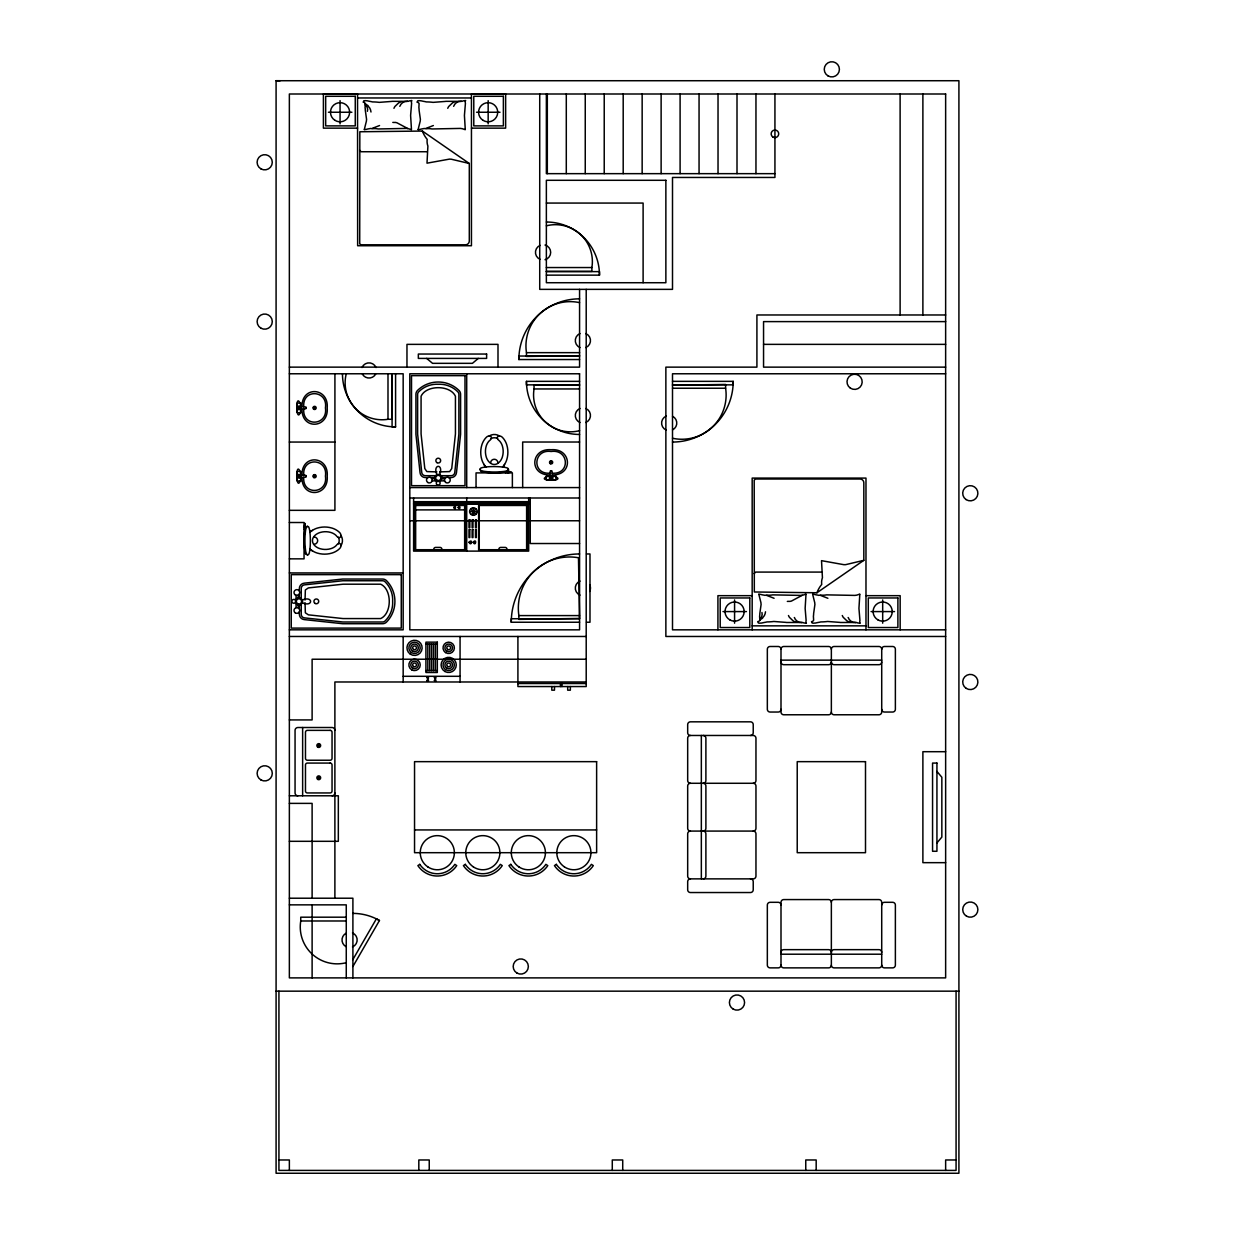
<?xml version="1.0" encoding="UTF-8"?>
<svg xmlns="http://www.w3.org/2000/svg" width="1235" height="1235" viewBox="0 0 1235 1235"><rect width="100%" height="100%" fill="white"/><g stroke="black" fill="none" stroke-linecap="round" stroke-linejoin="round"><path stroke-width="1.5" d="M479.952 469.238L480.785 471.23A19.945 19.945 0 0 0 484.537 472.171L488.581 472.604A93.567 93.567 0 0 0 499.897 472.635L503.942 472.233A19.945 19.945 0 0 0 507.693 471.322L508.542 470.134L507.786 468.173A19.945 19.945 0 0 0 503.957 467.2L499.913 466.768A93.567 93.567 0 0 0 488.597 466.722L484.552 467.139A19.945 19.945 0 0 0 480.801 468.05L479.952 469.238L480.785 470.442A19.945 19.945 0 0 0 484.537 471.384L488.581 471.816A93.567 93.567 0 0 0 499.897 471.847L503.942 471.446A19.945 19.945 0 0 0 507.708 470.535L508.558 469.331M439.66 481.264C442.192 486.436 434.056 486.235 436.819 481.218M307.7 554.947L306.496 554.098A19.945 19.945 0 0 1 305.554 550.362L305.122 546.302A93.567 93.567 0 0 1 305.091 535.002L305.493 530.942A19.945 19.945 0 0 1 306.403 527.191L307.592 526.342L308.765 527.098A19.945 19.945 0 0 1 309.738 530.927L310.17 534.987A93.567 93.567 0 0 1 310.201 546.287L309.8 550.347A19.945 19.945 0 0 1 308.889 554.098L307.7 554.947L305.709 554.114A19.945 19.945 0 0 1 304.767 550.362L304.335 546.302A93.567 93.567 0 0 1 304.289 535.002L304.705 530.942A19.945 19.945 0 0 1 305.616 527.191L304.952 523.378L304.088 527.731M411.888 100.606A1.899 1.899 0 0 1 411.332 100.483A2.192 2.192 0 0 1 410.051 100.776A4.091 4.091 0 0 0 408.337 101.332L392.097 101.332A11.563 11.563 0 0 1 390.553 101.502L379.269 102.366A51.793 51.793 0 0 0 372.476 101.918A18.386 18.386 0 0 0 369.898 101.378L367.011 100.761A12.226 12.226 0 0 1 365.22 100.637A6.854 6.854 0 0 1 363.877 100.761L363.183 102.196A2.593 2.593 0 0 1 365.313 103.617L365.081 107.646A15.468 15.468 0 0 1 365.298 110.239L366.594 119.502A5.141 5.141 0 0 0 366.44 120.984L364.31 129.521M472.526 512.293C474.163 506.798 475.506 514.733 470.72 514.254M754.122 573.596L755.65 572.083L821.615 572.083M805.992 594.297L805.143 608.392L806.131 620.495A2.485 2.485 0 0 0 805.992 621.761L805.992 622.625M859.807 594.297L858.942 608.392L859.946 620.495A2.485 2.485 0 0 0 859.792 621.761L859.807 622.625M550.856 479.643A1.791 1.791 0 0 1 549.606 476.895L550.285 471.044M303.748 406.855C302.22 388.33 328.109 389.936 325.438 407.905C328.109 425.89 302.22 427.495 303.748 408.97M303.748 475.135C302.22 456.61 328.109 458.216 325.438 476.185C328.109 494.17 302.22 495.775 303.748 477.25M301.988 406.655C301.695 385.459 328.896 387.342 327.213 407.905C328.896 428.483 301.695 430.351 301.988 409.156M301.988 474.935C301.695 453.739 328.896 455.622 327.213 476.185C328.896 496.763 301.695 498.631 301.988 477.436M418.125 129.521L420.255 120.984A5.141 5.141 0 0 1 420.409 119.502L419.097 110.239A15.468 15.468 0 0 0 418.881 107.646L419.097 103.586A2.593 2.593 0 0 0 416.998 102.196L417.723 100.822A6.854 6.854 0 0 0 419.035 100.637A12.226 12.226 0 0 0 420.826 100.761L423.713 101.378A18.386 18.386 0 0 1 426.276 101.918A51.793 51.793 0 0 1 433.084 102.366L444.368 101.502A11.563 11.563 0 0 0 445.897 101.332L462.137 101.332A4.091 4.091 0 0 1 463.851 100.776A2.192 2.192 0 0 0 465.132 100.483A1.899 1.899 0 0 0 465.703 100.606M505.609 471.924L505.47 472.897M393.95 108.309L394.552 107.044A3.736 3.736 0 0 0 394.938 106.457L398.504 103.045A5.82 5.82 0 0 0 399.461 102.428L401.252 101.625M447.749 108.309L448.367 107.044A3.736 3.736 0 0 0 448.753 106.457L452.319 103.045A5.82 5.82 0 0 0 453.26 102.428L455.067 101.625M352.716 959.827L376.428 918.763L379.454 920.507L352.901 966.511M305.755 526.897L307.592 526.342M936.933 842.934L941.842 837.083L941.842 777.278L936.933 771.412M474.209 510.765L476.092 508.882M474.132 512.402L475.984 514.3M478.285 358.412L472.418 363.337L432.543 363.337L426.677 358.412M816.922 592.769L863.821 560.335L863.821 482.808A3.798 3.798 0 0 0 860.023 479.01L755.65 479.01L754.199 480.06L754.323 591.982L816.922 592.769A28.451 28.451 0 0 1 821.723 584.417A13.662 13.662 0 0 1 822.433 577.764L821.522 560.659L844.107 564.719A4.415 4.415 0 0 1 845.512 564.688L863.821 560.335M802.287 595.285L791.311 601.136A4.4 4.4 0 0 0 790.076 601.399A20.64 20.64 0 0 0 787.328 601.414M305.014 529.275L304.134 529.429M379.546 125.538L372.167 128.409M433.362 125.538L425.967 128.409M552.369 474.95C573.565 475.243 571.682 448.027 551.119 449.725C530.541 448.027 528.673 475.243 549.868 474.95M364.387 129.613L366.301 129.382A17.429 17.429 0 0 1 368.632 128.826A9.077 9.077 0 0 0 370.33 128.471A11.069 11.069 0 0 0 373.788 128.625A17.46 17.46 0 0 1 378.126 128.965L406.701 128.409A11.069 11.069 0 0 0 408.476 128.672A3.443 3.443 0 0 0 409.279 128.965A5.82 5.82 0 0 1 410.329 129.382A6.638 6.638 0 0 1 411.363 129.598M418.186 129.613L420.116 129.382A17.429 17.429 0 0 1 422.447 128.826A9.077 9.077 0 0 0 424.145 128.471A11.069 11.069 0 0 0 427.603 128.625A17.46 17.46 0 0 1 431.941 128.965L460.516 128.409A11.069 11.069 0 0 0 462.291 128.672A3.443 3.443 0 0 0 463.094 128.965A5.82 5.82 0 0 1 464.144 129.382A6.638 6.638 0 0 1 465.163 129.598M552.168 473.19C570.693 474.703 569.088 448.814 551.119 451.485C533.134 448.814 531.529 474.703 550.054 473.19M300.12 409.372L305.817 408.739M300.12 477.652L305.879 477.019M579.57 355.742L526.465 356.436L526.465 352.654A44.275 44.275 0 0 1 579.57 302.637M672.504 385.15L725.609 384.455L725.609 388.238A44.275 44.275 0 0 1 672.504 438.255M508.017 471.152L511.506 471.986L507.168 472.897M295.721 599.932C290.611 597.231 290.565 605.335 295.674 602.773M276.084 80.723L958.916 80.723L958.916 1173.25L276.084 1173.25L276.084 80.723L280.129 80.738M357.641 97.966L471.446 97.966M328.448 112.246L351.898 112.246M476.556 112.246L500.005 112.246M357.548 128.147L323.4 128.147L323.4 93.999L357.548 93.999L357.641 245.734L471.446 245.734L471.446 93.999L505.64 93.999L505.64 128.147L471.492 128.147M422.401 131.064L359.833 131.759L359.709 243.851L361.114 244.808L465.502 244.808A3.798 3.798 0 0 0 469.3 241.026L469.3 163.483L422.401 131.064A28.451 28.451 0 0 0 427.202 139.416A13.662 13.662 0 0 0 427.897 146.054L427.001 163.174L449.571 159.099A4.415 4.415 0 0 0 450.991 159.145L469.3 163.483M427.094 151.735L361.114 151.735L359.601 150.222M774.932 173.656L546.364 173.656L546.364 93.999M546.364 203.065L643.111 203.065L643.111 282.722M546.364 267.547L591.889 267.547L591.889 271.345L546.364 271.345M546.364 271.623L599.484 271.623L599.484 275.143L546.364 275.143M945.639 314.971L756.916 314.971L756.916 367.135L665.866 367.135L665.866 636.473L945.639 636.473M945.639 321.609L763.554 321.609L763.554 367.135L945.639 367.135M763.554 344.364L945.639 344.364M526.465 352.654L579.57 352.654M579.57 356.035L518.87 356.035L518.87 359.539L579.57 359.539M289.361 367.135L579.57 367.135L579.57 289.361M289.361 373.773L403.166 373.773L403.166 629.835L289.361 629.835M945.639 373.773L672.504 373.773L672.504 629.835L945.639 629.835M579.57 384.857L526.45 384.857L526.45 381.353L579.57 381.353M672.504 381.353L733.204 381.353L733.204 384.857L672.504 384.857M579.57 385.15L534.045 385.15L534.045 388.948A36.911 36.911 0 0 0 579.57 430.675M672.504 388.238L725.609 388.238M534.045 388.948L579.57 388.948M297.373 403.104L300.784 403.104M297.373 412.706L300.784 412.706M346.263 373.773A36.911 36.911 0 0 0 387.991 419.283L391.788 419.283L391.788 373.773M395.586 373.773L395.586 426.878L392.082 426.878L392.082 373.773M289.361 442.053L334.917 442.053M579.57 442.022L522.667 442.022L522.667 487.578M550.594 470.797L551.628 470.797M297.373 471.399L300.784 471.399M436.912 471.894L426.847 471.585L424.794 468.544L421.073 433.902L421.073 396.265C426.183 384.811 450.327 384.811 455.437 396.265L455.437 433.902L451.732 468.544L449.663 471.585L439.614 471.894M435.523 475.691L425.149 475.691A3.597 3.597 0 0 1 421.737 472.341L417.631 434.118L417.631 394.552A3.736 3.736 0 0 1 418.711 391.804A25.564 25.564 0 0 1 438.255 384.27A25.564 25.564 0 0 1 457.799 391.804A3.736 3.736 0 0 1 458.88 394.552L458.88 434.118L454.789 472.341A3.597 3.597 0 0 1 451.362 475.691L440.988 475.691M549.791 475.645C529.861 481.727 572.376 481.743 552.446 475.645M546.565 475.907L549.76 475.907M552.477 475.907L555.657 475.907M427.897 477.575L425.149 477.575A5.403 5.403 0 0 1 420.023 472.557L415.917 434.226L415.917 394.552A5.604 5.604 0 0 1 417.523 390.43A29.439 29.439 0 0 1 438.255 382.016A29.439 29.439 0 0 1 458.988 390.43A5.604 5.604 0 0 1 460.593 394.552L460.593 434.226L456.487 472.557A5.403 5.403 0 0 1 451.362 477.575L448.614 477.575M430.861 477.575L434.735 477.575M441.837 477.575L445.866 477.575M431.91 478.686L434.782 478.686M441.79 478.686L444.816 478.686M546.565 479.813L550.872 479.813M551.35 479.813L555.657 479.813M432.142 480.878L436.217 480.878A3.581 3.581 0 0 0 441.852 478.192A3.581 3.581 0 0 0 436.711 474.749A3.581 3.581 0 0 0 436.295 480.924M440.355 480.878L444.585 480.878M297.373 480.986L300.784 480.986M409.804 487.578L579.57 487.578M409.804 497.998L579.57 497.998M413.601 501.688L528.673 501.688M413.601 503.154L528.673 503.154M413.601 503.787L528.673 503.787M413.601 504.204L528.673 504.204M415.655 509.885L464.653 509.885M289.361 510.333L334.917 510.333L334.917 373.773M469.593 511.568L472.249 511.568M474.518 511.645L477.173 511.645A3.798 3.798 0 0 0 471.492 508.264A3.798 3.798 0 0 0 471.492 514.825A3.798 3.798 0 0 0 477.189 511.552M409.804 520.769L579.57 520.769M289.361 522.513L304.042 522.513L304.042 558.853L289.361 558.853M579.57 543.524L530.247 543.524L530.247 497.998M586.517 553.959L589.99 553.959L589.99 622.239L586.517 622.239M289.361 572.932L403.166 572.932M752.069 595.671L717.921 595.671L717.921 629.819M866.028 595.671L900.161 595.671L900.161 629.819M302.282 600.025C313.32 595.332 313.381 607.589 302.282 602.788M722.984 611.587L746.434 611.587M871.076 611.587L894.526 611.587M518.87 615.586A51.206 51.206 0 0 1 578.474 557.757L579.57 618.442L518.87 619.383L518.87 615.586L579.508 615.586M579.57 618.735L511.275 618.735L511.275 622.239L579.57 622.239M752.177 625.852L865.982 625.852M289.361 636.473L586.208 636.473M425.921 644.053L437.313 644.053M586.208 659.228L312.115 659.228L312.115 719.928L289.361 719.928M780.999 660.138L881.713 660.138M425.921 670.605L437.313 670.605M403.166 676.301L460.068 676.301M586.208 681.982L334.886 681.982L334.886 898.216M517.913 683.526L586.208 683.526M690.411 783.283A2.732 2.732 0 0 1 687.679 780.551L687.679 738.206A2.732 2.732 0 0 1 690.411 735.473L753.226 735.473A2.732 2.732 0 0 1 755.959 738.206L755.959 780.551A2.732 2.732 0 0 1 753.226 783.283L690.411 783.283A2.732 2.732 0 0 0 687.679 786.016L687.679 828.345A2.732 2.732 0 0 0 690.411 831.078L753.226 831.078A2.732 2.732 0 0 1 755.959 833.81L755.959 876.14A2.732 2.732 0 0 1 753.226 878.872L690.411 878.872A2.732 2.732 0 0 1 687.679 876.14L687.679 833.81A2.732 2.732 0 0 1 690.411 831.078M945.639 751.698L922.885 751.698L922.885 862.663L945.639 862.663M289.361 795.788L338.328 795.788L338.328 841.313L289.361 841.313M289.361 803.383L312.115 803.383L312.115 898.216M414.543 829.935L596.629 829.935M289.361 898.216L352.901 898.216L352.901 977.888M289.361 904.854L346.263 904.854L346.263 977.888M346.263 917.188L300.738 917.188L300.738 920.986A36.911 36.911 0 0 0 346.263 962.713M300.738 920.986L346.263 920.986M780.999 954.207L881.713 954.207M276.084 991.165L958.916 991.165M278.925 1159.974L289.361 1159.974L289.361 1170.409M956.075 1159.974L945.639 1159.974L945.639 1170.409M473.314 512.679L473.406 515.335M297.295 407.658A1.791 1.791 0 0 1 300.043 406.392L305.879 407.087M297.295 475.938A1.791 1.791 0 0 1 300.043 474.672L305.817 475.367M812.723 594.205L814.637 594.436A17.429 17.429 0 0 0 816.968 594.992A9.077 9.077 0 0 1 818.666 595.347A11.069 11.069 0 0 1 822.124 595.193A17.46 17.46 0 0 0 826.462 594.869L855.037 595.409A11.069 11.069 0 0 1 856.812 595.146A3.443 3.443 0 0 1 857.615 594.853A5.82 5.82 0 0 0 858.665 594.436A6.638 6.638 0 0 0 859.699 594.22M758.908 594.205L760.822 594.436A17.429 17.429 0 0 0 763.168 594.992A9.077 9.077 0 0 1 764.866 595.347A11.069 11.069 0 0 1 768.324 595.193A17.46 17.46 0 0 0 772.647 594.869L801.222 595.409A11.069 11.069 0 0 1 802.997 595.146A3.443 3.443 0 0 1 803.815 594.853A5.82 5.82 0 0 0 804.85 594.436A6.638 6.638 0 0 0 805.884 594.22M820.503 595.409L827.882 598.28M766.688 595.409L774.083 598.28M849.587 622.193L847.797 621.39A5.82 5.82 0 0 0 846.839 620.773L843.273 617.361A3.736 3.736 0 0 0 842.887 616.774L842.285 615.509M795.788 622.193L793.982 621.39A5.82 5.82 0 0 0 793.024 620.773L789.458 617.361A3.736 3.736 0 0 0 789.072 616.774L788.47 615.509M407.766 128.533L396.79 122.697A4.4 4.4 0 0 1 395.555 122.419A20.64 20.64 0 0 1 392.807 122.404M470.875 508.696L472.465 510.858M465.271 101.193L465.302 101.996A2.485 2.485 0 0 0 465.425 103.323L464.422 115.426L465.271 129.521M411.471 101.193L411.487 101.996A2.485 2.485 0 0 0 411.61 103.323L410.607 115.426L411.471 129.521M812.645 594.297L814.776 602.834A5.141 5.141 0 0 0 814.93 604.332L813.633 613.579A15.468 15.468 0 0 1 813.402 616.188L813.633 620.232A2.593 2.593 0 0 1 811.518 621.637L812.213 623.058A6.854 6.854 0 0 1 813.556 623.196A12.226 12.226 0 0 1 815.347 623.058L818.234 622.44A18.386 18.386 0 0 0 820.812 621.915A51.793 51.793 0 0 0 827.604 621.467L838.889 622.317A11.563 11.563 0 0 1 840.433 622.486L856.673 622.486A4.091 4.091 0 0 0 858.387 623.042A2.192 2.192 0 0 1 859.668 623.335A1.899 1.899 0 0 1 860.224 623.212M758.83 594.297L760.976 602.834A5.141 5.141 0 0 0 761.115 604.332L759.818 613.579A15.468 15.468 0 0 1 759.602 616.188L759.818 620.232A2.593 2.593 0 0 1 757.703 621.637L758.413 623.058A6.854 6.854 0 0 1 759.741 623.196A12.226 12.226 0 0 1 761.547 623.058L764.419 622.44A18.386 18.386 0 0 0 766.997 621.915A51.793 51.793 0 0 0 773.805 621.467L785.089 622.317A11.563 11.563 0 0 1 786.618 622.486L802.858 622.486A4.091 4.091 0 0 0 804.572 623.042A2.192 2.192 0 0 1 805.853 623.335A1.899 1.899 0 0 1 806.409 623.212M551.937 471.122L552.57 476.803A1.791 1.791 0 0 1 551.366 479.643M956.075 991.165L956.075 1170.409L278.925 1170.409L278.925 991.165M922.885 93.999L922.885 314.971M900.114 93.999L900.114 314.971M882.685 599.948L882.685 623.196M881.713 649.224L881.713 712.039A2.732 2.732 0 0 1 878.98 714.772L834.088 714.772A2.732 2.732 0 0 1 831.356 712.039L831.356 649.224A2.732 2.732 0 0 1 834.088 646.492L878.98 646.492A2.732 2.732 0 0 1 881.713 649.224A2.732 2.732 0 0 1 884.445 646.492L892.643 646.492A2.732 2.732 0 0 1 895.375 649.224L895.375 709.307A2.732 2.732 0 0 1 892.643 712.039L884.445 712.039A2.732 2.732 0 0 1 881.713 709.307M881.713 965.137L881.713 902.306A2.732 2.732 0 0 0 878.98 899.574L834.088 899.574A2.732 2.732 0 0 0 831.356 902.306L831.356 965.137A2.732 2.732 0 0 0 834.088 967.87L878.98 967.87A2.732 2.732 0 0 0 881.713 965.137A2.732 2.732 0 0 0 884.445 967.87L892.643 967.87A2.732 2.732 0 0 0 895.375 965.137L895.375 905.039A2.732 2.732 0 0 0 892.643 902.306L884.445 902.306A2.732 2.732 0 0 0 881.713 905.039M865.982 629.835L865.982 478.084L752.177 478.084L752.177 629.835M816.181 1170.409L816.181 1159.974L805.76 1159.974L805.76 1170.409M780.999 709.307A2.732 2.732 0 0 1 778.266 712.039L770.069 712.039A2.732 2.732 0 0 1 767.336 709.307L767.336 649.224A2.732 2.732 0 0 1 770.069 646.492L778.266 646.492A2.732 2.732 0 0 1 780.999 649.224L780.999 712.039A2.732 2.732 0 0 0 783.731 714.772L828.623 714.772A2.732 2.732 0 0 0 831.356 712.039M780.999 905.039A2.732 2.732 0 0 0 778.266 902.306L770.069 902.306A2.732 2.732 0 0 0 767.336 905.039L767.336 965.137A2.732 2.732 0 0 0 770.069 967.87L778.266 967.87A2.732 2.732 0 0 0 780.999 965.137L780.999 902.306A2.732 2.732 0 0 1 783.731 899.574L828.623 899.574A2.732 2.732 0 0 1 831.356 902.306M774.932 93.999L774.932 177.454L672.504 177.454L672.504 289.361L539.726 289.361L539.726 93.999M755.959 93.999L755.959 173.656M737.002 93.999L737.002 173.656M734.578 599.948L734.578 623.196M718.029 93.999L718.029 173.656M701.341 735.473L701.341 878.872M699.056 93.999L699.056 173.656M680.099 93.999L680.099 173.656M661.126 93.999L661.126 173.656M642.154 93.999L642.154 173.656M623.196 93.999L623.196 173.656M622.718 1170.409L622.718 1159.974L612.282 1159.974L612.282 1170.409M604.224 93.999L604.224 173.656M586.208 289.361L586.208 686.552L517.913 686.552L517.913 636.473M585.251 93.999L585.251 173.656M570.354 686.552L570.354 690.18L567.683 690.18L567.683 686.552M566.294 93.999L566.294 173.656M561.879 683.526L561.879 686.552M560.458 683.526L560.458 686.552M555.904 476.154L555.904 479.566M554.484 686.552L554.484 690.18L551.798 690.18L551.798 686.552M547.321 93.999L547.321 173.656M546.318 476.154L546.318 479.566M528.673 497.998L528.673 551.119L413.601 551.119L413.601 497.998M526.619 505.47L526.619 549.714L479.257 549.714L479.257 505.47M512.371 487.578L512.371 472.897L476.046 472.897L476.046 487.578M507.014 549.714L507.014 549.313A1.899 1.899 0 0 0 505.115 547.414L500.746 547.414A1.899 1.899 0 0 0 498.847 549.313L498.847 549.714M497.998 367.135L497.998 344.364L406.963 344.364L406.963 367.135M488.165 100.637L488.165 123.87M473.406 507.755L473.406 510.41M466.706 373.773L466.706 487.578M466.706 497.998L466.706 551.119M464.653 505.47L464.653 549.714L415.655 549.714L415.655 505.47M460.068 636.473L460.068 681.982M441.914 549.714L441.914 549.313A1.899 1.899 0 0 0 440.015 547.414L435.646 547.414A1.899 1.899 0 0 0 433.747 549.313L433.747 549.714M439.66 474.657C444.06 463.233 432.25 463.943 436.912 474.657M435.415 644.053L435.415 670.605M433.516 644.053L433.516 670.605M431.617 644.053L431.617 670.605M429.718 644.053L429.718 670.605M429.24 1170.409L429.24 1159.974L418.819 1159.974L418.819 1170.409M427.819 644.053L427.819 670.605M403.166 636.473L403.166 681.982M387.991 373.773L387.991 419.283M340.057 100.637L340.057 123.87M312.115 904.854L312.115 977.888M306.126 407.396L306.126 408.414M306.126 475.676L306.126 476.71M305.045 600.025L305.354 589.96L308.395 587.906L343.037 584.201L380.658 584.201C392.128 589.311 392.128 613.44 380.658 618.565L343.037 618.565L308.395 614.845L305.354 612.792L305.045 602.726M302.637 727.508L302.637 795.788M301.278 406.577C294.671 385.845 295.937 429.965 301.278 409.233M301.278 474.858C294.779 453.924 295.86 498.338 301.278 477.513M301.247 598.651L301.247 588.261A3.597 3.597 0 0 1 304.597 584.85L342.821 580.759L382.387 580.759A3.736 3.736 0 0 1 385.135 581.839A25.564 25.564 0 0 1 392.653 601.383A25.564 25.564 0 0 1 385.135 620.927A3.736 3.736 0 0 1 382.387 621.992L342.821 621.992L304.597 617.901A3.597 3.597 0 0 1 301.247 614.49L301.247 604.1M301.031 403.366L301.031 406.547M301.031 409.264L301.031 412.459M301.031 471.646L301.031 474.842M301.031 477.544L301.031 480.739M299.349 591.025L299.349 588.261A5.403 5.403 0 0 1 304.381 583.152L342.697 579.045L382.387 579.045A5.604 5.604 0 0 1 386.509 580.651A29.439 29.439 0 0 1 394.907 601.383A29.439 29.439 0 0 1 386.509 622.1A5.604 5.604 0 0 1 382.387 623.721L342.697 623.721L304.381 619.615A5.403 5.403 0 0 1 299.349 614.49L299.349 611.726M299.349 593.989L299.349 597.848M299.349 604.965L299.349 608.979M298.252 595.038L298.252 597.91M298.252 604.903L298.252 607.929M297.11 403.366L297.11 407.658M297.11 408.152L297.11 412.459M297.11 471.646L297.11 475.954M297.11 476.432L297.11 480.739M296.06 595.27L296.06 599.346M296.06 603.467L296.06 607.697M511.275 622.239A68.28 68.28 0 0 1 579.57 553.959M579.57 434.458A53.105 53.105 0 0 1 526.45 381.353M518.87 359.539A60.7 60.7 0 0 1 579.57 298.839M395.586 426.878A53.105 53.105 0 0 1 342.466 373.773M546.364 222.022A53.105 53.105 0 0 1 599.484 275.143M733.204 381.353A60.7 60.7 0 0 1 672.504 442.053M352.901 913.391A53.105 53.105 0 0 1 379.454 920.507M546.364 225.82A36.911 36.911 0 0 1 591.889 267.547M753.226 831.078A2.732 2.732 0 0 0 755.959 828.345L755.959 786.016A2.732 2.732 0 0 0 753.226 783.283M690.411 878.872A2.732 2.732 0 0 0 687.679 881.605L687.679 889.802A2.732 2.732 0 0 0 690.411 892.534L750.494 892.534A2.732 2.732 0 0 0 753.226 889.802L753.226 881.605A2.732 2.732 0 0 0 750.494 878.872M703.163 878.872A2.732 2.732 0 0 0 705.895 876.14L705.895 833.81A2.732 2.732 0 0 0 703.163 831.078A2.732 2.732 0 0 0 705.895 828.345L705.895 786.016A2.732 2.732 0 0 0 703.163 783.283A2.732 2.732 0 0 0 705.895 780.551L705.895 738.206A2.732 2.732 0 0 0 703.163 735.473M690.411 735.473A2.732 2.732 0 0 1 687.679 732.741L687.679 724.559A2.732 2.732 0 0 1 690.411 721.827L750.494 721.827A2.732 2.732 0 0 1 753.226 724.559L753.226 732.741A2.732 2.732 0 0 1 750.494 735.473M589.682 584.742A7.58 7.58 0 0 1 589.682 591.457M579.987 595.116A7.58 7.58 0 0 1 579.987 581.098M300.043 474.672A1.791 1.791 0 0 1 300.043 477.698A1.791 1.791 0 0 1 297.295 476.448M309.877 549.76A19.173 19.173 0 0 1 312.532 550.903M309.985 548.911A14.774 14.774 0 0 0 311.606 550.27A19.297 19.297 0 0 0 317.395 553.11A25.317 25.317 0 0 0 331.983 553.064A19.297 19.297 0 0 0 337.757 550.177A14.774 14.774 0 0 0 340.134 548A5.218 5.218 0 0 0 340.767 546.765A3.72 3.72 0 0 0 340.983 545.592A9.371 9.371 0 0 0 340.953 535.434A3.72 3.72 0 0 0 340.721 534.292A5.218 5.218 0 0 0 340.088 533.057A14.774 14.774 0 0 0 337.68 530.896A19.297 19.297 0 0 0 331.891 528.055A25.317 25.317 0 0 0 317.302 528.101A19.297 19.297 0 0 0 311.529 530.988A14.774 14.774 0 0 0 309.923 532.362M340.983 545.592A2.64 2.64 0 0 0 340.767 544.496A1.559 1.559 0 0 0 339.409 543.554A2.64 2.64 0 0 0 338.313 543.74A3.72 3.72 0 0 0 337.294 544.326A5.218 5.218 0 0 0 336.352 545.361A9.926 9.926 0 0 1 334.824 546.704A13.709 13.709 0 0 1 330.764 548.68A18.772 18.772 0 0 1 320.205 548.726A13.709 13.709 0 0 1 316.145 546.781A9.926 9.926 0 0 1 313.289 543.693A6.067 6.067 0 0 1 313.273 537.549A9.926 9.926 0 0 1 316.098 534.462A13.709 13.709 0 0 1 320.158 532.47A18.772 18.772 0 0 1 330.718 532.439A13.709 13.709 0 0 1 334.778 534.385A9.926 9.926 0 0 1 336.321 535.728A5.218 5.218 0 0 0 337.263 536.746A3.72 3.72 0 0 0 338.297 537.333A2.64 2.64 0 0 0 339.393 537.518A1.559 1.559 0 0 0 340.752 536.561A2.64 2.64 0 0 0 340.953 535.45M313.613 537.009A3.643 3.643 0 0 1 317.657 540.606A3.643 3.643 0 0 1 313.644 544.234M312.47 530.355A19.173 19.173 0 0 1 309.815 531.513M338.405 537.379A6.808 6.808 0 0 1 338.436 543.693M334.886 730.364A2.841 2.841 0 0 0 332.045 727.508L297.897 727.508A2.841 2.841 0 0 0 295.057 730.364L295.057 792.947A2.841 2.841 0 0 0 297.897 795.788M334.886 792.947A2.841 2.841 0 0 1 332.045 795.788M371.009 112.014A10.621 10.621 0 0 1 370.624 110.038A10.621 10.621 0 0 1 369.867 108.171A10.621 10.621 0 0 1 367.937 105.531A10.621 10.621 0 0 1 365.298 103.617M367.443 111.304A6.947 6.947 0 0 1 367.675 109.544A4.261 4.261 0 0 1 367.443 108.171L366.872 106.75A3.998 3.998 0 0 1 366.255 105.809A6.823 6.823 0 0 1 365.174 104.836M407.473 101.193A7.533 7.533 0 0 1 404.864 101.471A7.533 7.533 0 0 1 402.487 102.613A7.533 7.533 0 0 1 400.85 104.265A7.533 7.533 0 0 1 399.785 106.318M461.288 101.193A7.533 7.533 0 0 1 458.664 101.471A7.533 7.533 0 0 1 456.302 102.613A7.533 7.533 0 0 1 454.665 104.265A7.533 7.533 0 0 1 453.6 106.318M300.043 406.392A1.791 1.791 0 0 1 300.043 409.418A1.791 1.791 0 0 1 297.295 408.167M765.53 611.804A10.621 10.621 0 0 0 765.144 613.78A10.621 10.621 0 0 0 764.388 615.648A10.621 10.621 0 0 0 762.458 618.287A10.621 10.621 0 0 0 759.818 620.217M761.964 612.514A6.947 6.947 0 0 0 762.196 614.274A4.261 4.261 0 0 0 761.964 615.648L761.393 617.083A3.998 3.998 0 0 0 760.791 618.009A6.823 6.823 0 0 0 759.71 618.997M802.009 622.625A7.533 7.533 0 0 0 799.385 622.363A7.533 7.533 0 0 0 797.023 621.205A7.533 7.533 0 0 0 795.371 619.569A7.533 7.533 0 0 0 794.306 617.5M855.809 622.625A7.533 7.533 0 0 0 853.2 622.363A7.533 7.533 0 0 0 850.822 621.205A7.533 7.533 0 0 0 849.186 619.569A7.533 7.533 0 0 0 848.121 617.5M483.996 464.391A19.173 19.173 0 0 1 485.123 467.046M485.973 466.954A14.774 14.774 0 0 1 484.629 465.333A19.297 19.297 0 0 1 481.773 459.543A25.317 25.317 0 0 1 481.835 444.955A19.297 19.297 0 0 1 484.722 439.181A14.774 14.774 0 0 1 486.899 436.804A5.218 5.218 0 0 1 488.134 436.156A3.72 3.72 0 0 1 489.292 435.955A9.371 9.371 0 0 1 499.449 435.986A3.72 3.72 0 0 1 500.592 436.202A5.218 5.218 0 0 1 501.827 436.85A14.774 14.774 0 0 1 503.988 439.243A19.297 19.297 0 0 1 506.829 445.032A25.317 25.317 0 0 1 506.782 459.621A19.297 19.297 0 0 1 503.895 465.394A14.774 14.774 0 0 1 502.537 467M489.292 435.955A2.64 2.64 0 0 1 490.388 436.156A1.559 1.559 0 0 1 491.345 437.514A2.64 2.64 0 0 1 491.16 438.626A3.72 3.72 0 0 1 490.557 439.629A5.218 5.218 0 0 1 489.539 440.586A9.926 9.926 0 0 0 488.18 442.115A13.709 13.709 0 0 0 486.204 446.159A18.772 18.772 0 0 0 486.173 456.718A13.709 13.709 0 0 0 488.118 460.794A9.926 9.926 0 0 0 491.206 463.634A6.067 6.067 0 0 0 497.335 463.665A9.926 9.926 0 0 0 500.437 460.84A13.709 13.709 0 0 0 502.413 456.78A18.772 18.772 0 0 0 502.444 446.221A13.709 13.709 0 0 0 500.499 442.161A9.926 9.926 0 0 0 499.172 440.617A5.218 5.218 0 0 1 498.153 439.66A3.72 3.72 0 0 1 497.551 438.641A2.64 2.64 0 0 1 497.381 437.545A1.559 1.559 0 0 1 498.338 436.187A2.64 2.64 0 0 1 499.434 435.986M490.65 463.295A3.643 3.643 0 0 1 494.278 459.266A3.643 3.643 0 0 1 497.89 463.326M503.386 467.123A19.173 19.173 0 0 1 504.544 464.468M491.206 438.502A6.808 6.808 0 0 1 497.504 438.518M585.791 333.558A7.58 7.58 0 0 1 585.791 347.575M579.987 347.575A7.58 7.58 0 0 1 579.987 333.558M672.535 416.272A7.58 7.58 0 0 1 672.535 429.888M666.283 430.089A7.58 7.58 0 0 1 666.283 416.071M549.606 476.895A1.791 1.791 0 0 1 552.632 476.895M780.999 952.386A2.732 2.732 0 0 1 783.731 949.653L828.623 949.653A2.732 2.732 0 0 1 831.356 952.386A2.732 2.732 0 0 1 834.088 949.653L878.98 949.653A2.732 2.732 0 0 1 881.713 952.386M780.999 965.137A2.732 2.732 0 0 0 783.731 967.87L828.623 967.87A2.732 2.732 0 0 0 831.356 965.137M780.999 661.96A2.732 2.732 0 0 0 783.731 664.692L828.623 664.692A2.732 2.732 0 0 0 831.356 661.96A2.732 2.732 0 0 0 834.088 664.692L878.98 664.692A2.732 2.732 0 0 0 881.713 661.96M780.999 649.224A2.732 2.732 0 0 1 783.731 646.492L828.623 646.492A2.732 2.732 0 0 1 831.356 649.224M352.484 932.934A7.58 7.58 0 0 1 352.484 946.952M346.232 946.751A7.58 7.58 0 0 1 346.232 933.151M375.826 373.804A7.58 7.58 0 0 1 362.225 373.804M362.009 367.551A7.58 7.58 0 0 1 376.027 367.551M545.021 245.039A7.58 7.58 0 0 1 545.021 259.705M540.143 259.381A7.58 7.58 0 0 1 540.143 245.364M585.791 408.492A7.58 7.58 0 0 1 585.791 422.509M579.987 422.509A7.58 7.58 0 0 1 579.987 408.492M297.65 407.812C300.506 412.691 300.908 403.289 297.666 407.72M297.65 476.092C300.321 481.017 301.247 471.538 297.666 476M313.505 407.843C316.361 411.224 315.326 404.2 313.536 407.704M313.505 476.123C316.268 479.535 315.465 472.526 313.536 475.984M317.812 745.461C320.266 748.487 319.495 742.22 317.827 745.353M317.812 777.71C320.282 780.721 319.495 774.468 317.827 777.587M426.94 680.5C429.471 683.542 428.56 677.135 426.94 680.5M426.94 677.66C429.533 680.67 428.406 674.341 426.94 677.66M434.396 680.5C436.943 683.557 435.924 677.089 434.396 680.5M434.396 677.66C436.974 680.686 435.878 674.279 434.396 677.66M453.724 507.6C456.471 511.244 455.746 503.695 453.724 507.6M458.139 507.6C460.933 511.213 460.192 503.726 458.139 507.6M469.053 542.288C471.523 547.414 473.02 537.75 469.053 542.18M469.856 542.335L471.168 542.458L469.871 542.258M473.175 542.288C475.737 547.429 477.142 537.58 473.19 542.18M473.993 542.335L475.305 542.458L473.993 542.258M550.038 462.276C552.693 465.811 552.091 458.555 550.038 462.276M549.698 477.775C553.033 482.53 552.4 472.99 549.698 477.775M419.776 864.346L417.878 865.611A23.326 23.326 0 0 0 456.734 865.611L454.85 864.346A21.057 21.057 0 0 1 419.776 864.346M465.302 864.346L463.403 865.611A23.326 23.326 0 0 0 502.259 865.611L500.36 864.346A21.057 21.057 0 0 1 465.302 864.346M510.811 864.346L508.928 865.611A23.326 23.326 0 0 0 547.784 865.611L545.885 864.346A21.057 21.057 0 0 1 510.811 864.346M556.337 864.346L554.438 865.611A23.326 23.326 0 0 0 593.309 865.611L591.411 864.346A21.057 21.057 0 0 1 556.337 864.346M945.639 93.999L289.361 93.999L289.361 977.888L945.639 977.888L945.639 93.999M355.263 96.284L325.67 96.284L325.67 125.877L355.263 125.877L355.263 96.284M503.371 96.284L473.777 96.284L473.777 125.877L503.371 125.877L503.371 96.284M665.866 180.295L546.364 180.295L546.364 282.722L665.866 282.722L665.866 180.295M486.621 354.044L418.341 354.044L418.341 358.412L486.621 358.412L486.621 354.044M579.57 373.773L409.804 373.773L409.804 629.835L579.57 629.835L579.57 373.773M464.993 375.656L411.517 375.656L411.517 485.679L464.993 485.679L464.993 375.656M465.286 505.47L415.022 505.47L415.022 550.146L465.286 550.146L465.286 505.47M527.237 505.47L478.624 505.47L478.624 550.146L527.237 550.146L527.237 505.47M469.825 519.734L468.991 519.734L468.991 527.7L469.825 527.7L469.825 519.734M472.974 519.734L472.125 519.734L472.125 527.7L472.974 527.7L472.974 519.734M476.324 519.734L475.475 519.734L475.475 527.7L476.324 527.7L476.324 519.734M469.825 529.583L468.991 529.583L468.991 537.549L469.825 537.549L469.825 529.583M472.974 529.583L472.125 529.583L472.125 537.549L472.974 537.549L472.974 529.583M476.324 529.583L475.475 529.583L475.475 537.549L476.324 537.549L476.324 529.583M401.267 574.645L291.259 574.645L291.259 628.106L401.267 628.106L401.267 574.645M749.799 597.956L720.206 597.956L720.206 627.534L749.799 627.534L749.799 597.956M897.891 597.956L868.298 597.956L868.298 627.534L897.891 627.534L897.891 597.956M437.313 642.154L425.921 642.154L425.921 672.504L437.313 672.504L437.313 642.154M330.146 730.364L307.376 730.364A1.899 1.899 0 0 0 305.477 732.247L305.477 758.336A1.899 1.899 0 0 0 307.376 760.235L330.146 760.235A1.899 1.899 0 0 0 332.045 758.336L332.045 732.247A1.899 1.899 0 0 0 330.146 730.364M596.629 761.655L414.543 761.655L414.543 852.69L596.629 852.69L596.629 761.655M865.503 761.655L797.223 761.655L797.223 852.69L865.503 852.69L865.503 761.655M330.146 763.076L307.376 763.076A1.899 1.899 0 0 0 305.477 764.974L305.477 791.048A1.899 1.899 0 0 0 307.376 792.947L330.146 792.947A1.899 1.899 0 0 0 332.045 791.048L332.045 764.974A1.899 1.899 0 0 0 330.146 763.076M936.933 763.076L932.564 763.076L932.564 851.27L936.933 851.27L936.933 763.076M772.817 136.977A3.798 3.798 0 0 0 778.714 134.075A3.798 3.798 0 0 0 773.249 130.431A3.798 3.798 0 0 0 772.817 136.977M473.345 866.893A17.074 17.074 0 0 0 499.866 853.817A17.074 17.074 0 0 0 475.274 837.392A17.074 17.074 0 0 0 473.345 866.893M427.819 866.893A17.074 17.074 0 0 0 454.341 853.817A17.074 17.074 0 0 0 429.765 837.392A17.074 17.074 0 0 0 427.819 866.893M313.798 477.559A1.575 1.575 0 0 0 316.16 476.185A1.575 1.575 0 0 0 313.798 474.827A1.575 1.575 0 0 0 313.798 477.559M317.812 747.175A1.899 1.899 0 0 0 320.652 745.539A1.899 1.899 0 0 0 317.812 743.887A1.899 1.899 0 0 0 317.812 747.175M317.812 779.424A1.899 1.899 0 0 0 320.652 777.772A1.899 1.899 0 0 0 317.812 776.136A1.899 1.899 0 0 0 317.812 779.424M315.126 603.452A2.393 2.393 0 0 0 318.723 601.383A2.393 2.393 0 0 0 315.126 599.299A2.393 2.393 0 0 0 315.126 603.452M297.666 603.683A2.624 2.624 0 0 0 301.602 601.414A2.624 2.624 0 0 0 297.666 599.129A2.624 2.624 0 0 0 297.666 603.683M297.187 604.502A3.581 3.581 0 0 0 302.56 601.414A3.581 3.581 0 0 0 297.187 598.311A3.581 3.581 0 0 0 297.187 604.502M295.288 612.853A2.871 2.871 0 0 0 299.75 610.646A2.871 2.871 0 0 0 295.613 607.882A2.871 2.871 0 0 0 295.288 612.853M295.288 594.899A2.871 2.871 0 0 0 299.75 592.692A2.871 2.871 0 0 0 295.613 589.929A2.871 2.871 0 0 0 295.288 594.899M482.839 120.196A9.556 9.556 0 0 0 497.69 112.864A9.556 9.556 0 0 0 483.935 103.663A9.556 9.556 0 0 0 482.839 120.196M334.747 120.196A9.556 9.556 0 0 0 349.598 112.864A9.556 9.556 0 0 0 335.827 103.663A9.556 9.556 0 0 0 334.747 120.196M564.395 866.893A17.074 17.074 0 0 0 590.901 853.817A17.074 17.074 0 0 0 566.325 837.392A17.074 17.074 0 0 0 564.395 866.893M413.493 666.499A1.899 1.899 0 0 0 416.442 665.048A1.899 1.899 0 0 0 413.71 663.21A1.899 1.899 0 0 0 413.493 666.499M447.641 666.499A1.899 1.899 0 0 0 450.574 665.048A1.899 1.899 0 0 0 447.857 663.21A1.899 1.899 0 0 0 447.641 666.499M410.329 654.164A7.58 7.58 0 0 0 422.123 648.344A7.58 7.58 0 0 0 411.193 641.042A7.58 7.58 0 0 0 410.329 654.164M411.379 652.574A5.696 5.696 0 0 0 420.224 648.221A5.696 5.696 0 0 0 412.027 642.74A5.696 5.696 0 0 0 411.379 652.574M412.644 651.138A3.798 3.798 0 0 0 418.341 647.85A3.798 3.798 0 0 0 412.644 644.562A3.798 3.798 0 0 0 412.644 651.138M413.601 649.486A1.899 1.899 0 0 0 416.442 647.85A1.899 1.899 0 0 0 413.601 646.198A1.899 1.899 0 0 0 413.601 649.486M447.734 649.486A1.899 1.899 0 0 0 450.59 647.85A1.899 1.899 0 0 0 447.734 646.198A1.899 1.899 0 0 0 447.734 649.486M445.526 652.574A5.696 5.696 0 0 0 454.372 648.221A5.696 5.696 0 0 0 446.175 642.74A5.696 5.696 0 0 0 445.526 652.574M446.792 651.138A3.798 3.798 0 0 0 452.489 647.85A3.798 3.798 0 0 0 446.792 644.562A3.798 3.798 0 0 0 446.792 651.138M411.703 669.849A5.696 5.696 0 0 0 420.24 664.924A5.696 5.696 0 0 0 411.703 659.984A5.696 5.696 0 0 0 411.703 669.849M412.644 668.197A3.798 3.798 0 0 0 418.341 664.924A3.798 3.798 0 0 0 412.644 661.636A3.798 3.798 0 0 0 412.644 668.197M444.893 671.485A7.58 7.58 0 0 0 456.271 664.924A7.58 7.58 0 0 0 444.893 658.348A7.58 7.58 0 0 0 444.893 671.485M445.526 669.648A5.696 5.696 0 0 0 454.372 665.294A5.696 5.696 0 0 0 446.175 659.814A5.696 5.696 0 0 0 445.526 669.648M446.792 668.197A3.798 3.798 0 0 0 452.489 664.924A3.798 3.798 0 0 0 446.792 661.636A3.798 3.798 0 0 0 446.792 668.197M260.909 779.918A7.58 7.58 0 0 0 272.302 773.342A7.58 7.58 0 0 0 260.909 766.781A7.58 7.58 0 0 0 260.909 779.918M516.971 973.072A7.58 7.58 0 0 0 528.348 966.511A7.58 7.58 0 0 0 516.971 959.935A7.58 7.58 0 0 0 516.971 973.072M313.705 409.217A1.575 1.575 0 0 0 316.16 408.013A1.575 1.575 0 0 0 313.891 406.5A1.575 1.575 0 0 0 313.705 409.217M733.204 1009.118A7.58 7.58 0 0 0 744.582 1002.542A7.58 7.58 0 0 0 733.204 995.966A7.58 7.58 0 0 0 733.204 1009.118M260.909 328.17A7.58 7.58 0 0 0 272.287 321.609A7.58 7.58 0 0 0 260.909 315.033A7.58 7.58 0 0 0 260.909 328.17M260.909 168.855A7.58 7.58 0 0 0 272.287 162.279A7.58 7.58 0 0 0 260.909 155.703A7.58 7.58 0 0 0 260.909 168.855M877.9 619.862A9.556 9.556 0 0 0 892.241 611.587A9.556 9.556 0 0 0 877.9 603.298A9.556 9.556 0 0 0 877.9 619.862M729.808 619.862A9.556 9.556 0 0 0 744.149 611.587A9.556 9.556 0 0 0 729.808 603.298A9.556 9.556 0 0 0 729.808 619.862M966.511 916.169A7.58 7.58 0 0 0 977.888 909.608A7.58 7.58 0 0 0 966.511 903.032A7.58 7.58 0 0 0 966.511 916.169M518.87 866.893A17.074 17.074 0 0 0 545.391 853.817A17.074 17.074 0 0 0 520.799 837.392A17.074 17.074 0 0 0 518.87 866.893M437.051 462.677A2.393 2.393 0 0 0 440.648 460.609A2.393 2.393 0 0 0 437.051 458.525A2.393 2.393 0 0 0 437.051 462.677M436.819 480.137A2.624 2.624 0 0 0 440.91 478.13A2.624 2.624 0 0 0 437.128 475.598A2.624 2.624 0 0 0 436.819 480.137M445.742 482.437A2.871 2.871 0 0 0 450.219 480.245A2.871 2.871 0 0 0 446.067 477.466A2.871 2.871 0 0 0 445.742 482.437M427.943 482.545A2.871 2.871 0 0 0 432.265 480.044A2.871 2.871 0 0 0 427.943 477.559A2.871 2.871 0 0 0 427.943 482.545M966.079 688.296A7.58 7.58 0 0 0 977.873 682.492A7.58 7.58 0 0 0 966.943 675.19A7.58 7.58 0 0 0 966.079 688.296M850.375 388.13A7.58 7.58 0 0 0 862.169 382.325A7.58 7.58 0 0 0 851.239 375.023A7.58 7.58 0 0 0 850.375 388.13M550.331 463.712A1.575 1.575 0 0 0 552.693 462.353A1.575 1.575 0 0 0 550.331 460.979A1.575 1.575 0 0 0 550.331 463.712M828.037 75.906A7.58 7.58 0 0 0 839.414 69.33A7.58 7.58 0 0 0 828.037 62.769A7.58 7.58 0 0 0 828.037 75.906M966.079 499.573A7.58 7.58 0 0 0 977.873 493.753A7.58 7.58 0 0 0 966.943 486.451A7.58 7.58 0 0 0 966.079 499.573"/></g></svg>
